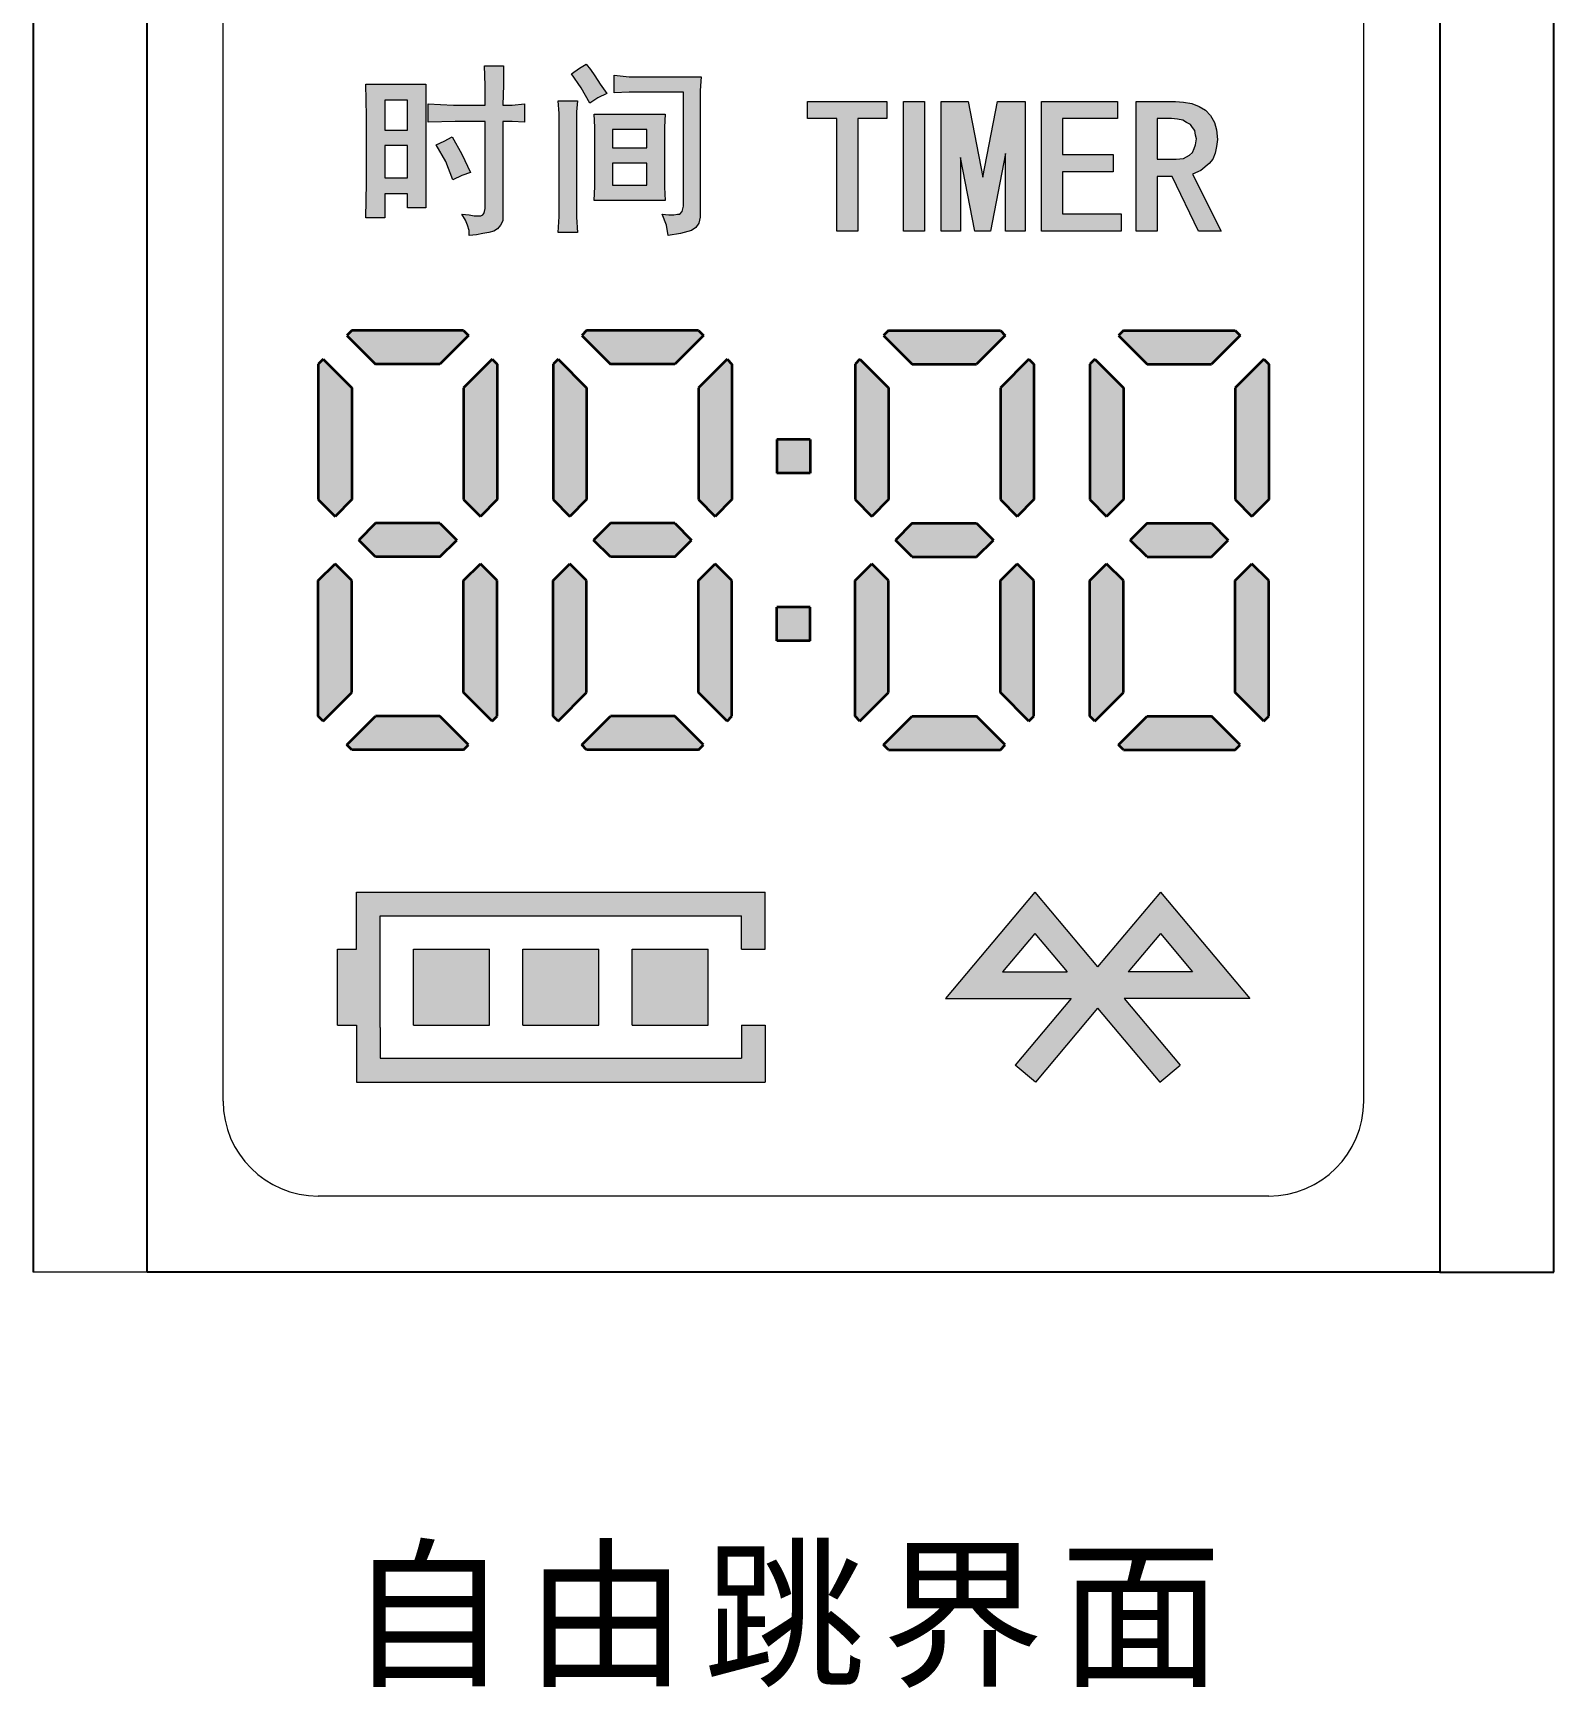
# Model space of a CAD drawing. Header units: millimetres. Extents: x -13 to 383, y -156 to 81.
# Drawn here: x 317.15 to 333.15, y 16.27 to 33.69 of the extents above; entities that cross this region are included whole.
import ezdxf

# ---------------------------------------------------------------- set-up
doc = ezdxf.new("R2010")
doc.units = ezdxf.units.MM
doc.header["$LTSCALE"] = 0.5
doc.linetypes.add('虚线', pattern=[2, 1, -1])
doc.layers.get('0').update_dxf_attribs({"lineweight": 18})
doc.layers.add('尺寸线层', color=3, linetype='Continuous', lineweight=18)
doc.layers.add('粗实线层', color=7, linetype='Continuous', lineweight=35)
doc.styles.add('标准', font='', dxfattribs={"width": 0.667})
doc.styles.get('标准').set_extended_font_data('宋体')

msp = doc.modelspace()

# ---------------------------------------------------------------- hatches: boundary and pattern name
at = {"linetype": 'Continuous', "ltscale": 0.5}
msp.add_hatch(color=8, dxfattribs=at).paths.add_polyline_path([(320.555, 24.049), (320.555, 24.507), (320.555, 24.648), (324.855, 24.648), (324.855, 24.049), (324.605, 24.049), (324.605, 24.398), (320.805, 24.398), (320.805, 23.225), (320.805, 22.9), (324.605, 22.9), (324.605, 23.249), (324.855, 23.249), (324.855, 22.65), (320.555, 22.65), (320.555, 23.249), (320.355, 23.249), (320.355, 24.049)], flags=0)
h = msp.add_hatch(color=8, dxfattribs=at)
h.paths.add_polyline_path([(327.693, 24.214), (327.693, 24.275), (327.693, 24.649), (328.353, 23.862), (329.014, 24.649), (329.014, 24.214), (328.674, 23.809), (329.014, 23.809), (329.014, 23.529), (328.633, 23.529), (329.014, 23.075), (329.014, 22.656), (329.006, 22.649), (328.353, 23.427), (327.701, 22.649), (327.693, 22.656), (327.693, 23.075), (328.074, 23.529), (327.693, 23.529), (327.693, 23.809), (328.033, 23.809)], flags=0)
h.paths.add_polyline_path([(329.353, 23.809), (329.335, 23.831), (329.014, 24.214), (329.014, 24.649), (329.953, 23.529), (329.014, 23.529), (329.014, 23.809)], flags=0)
h.paths.add_polyline_path([(326.753, 23.529), (326.898, 23.701), (327.693, 24.649), (327.693, 24.214), (327.354, 23.809), (327.693, 23.809), (327.693, 23.529)], flags=0)
h.paths.add_polyline_path([(327.486, 22.829), (327.498, 22.842), (327.693, 23.075), (327.693, 22.656)], flags=0)
h.paths.add_polyline_path([(329.014, 22.656), (329.014, 22.828), (329.014, 23.075), (329.22, 22.829)], flags=0)
h = msp.add_hatch(color=8, dxfattribs=at)
h.paths.add_polyline_path([(323.455, 23.249), (323.455, 23.758), (323.455, 24.049), (324.255, 24.049), (324.255, 23.249)], flags=0)
h.paths.add_polyline_path([(322.305, 23.249), (322.305, 23.606), (322.305, 24.049), (323.105, 24.049), (323.105, 23.249)], flags=0)
h.paths.add_polyline_path([(321.155, 23.249), (321.155, 23.584), (321.155, 24.049), (321.955, 24.049), (321.955, 23.249)], flags=0)
at = {"layer": '粗实线层', "linetype": 'Continuous'}
h = msp.add_hatch(color=8, dxfattribs=at)
h.paths.add_polyline_path([(321.909, 32.931), (321.909, 33.086), (321.909, 33.138), (321.902, 33.346), (322.102, 33.346), (322.102, 33.146), (322.094, 32.931), (322.194, 32.931), (322.325, 32.946), (322.325, 32.753), (322.194, 32.761), (322.094, 32.761), (322.094, 31.768), (322.094, 31.714), (322.071, 31.668), (322.04, 31.629), (322.002, 31.606), (321.948, 31.591), (321.886, 31.583), (321.817, 31.568), (321.74, 31.56), (321.74, 31.614), (321.725, 31.668), (321.701, 31.722), (321.663, 31.783), (321.74, 31.776), (321.794, 31.768), (321.84, 31.768), (321.863, 31.768), (321.886, 31.776), (321.894, 31.791), (321.902, 31.814), (321.909, 31.845), (321.909, 32.761), (321.594, 32.761), (321.309, 32.753), (321.309, 32.946), (321.44, 32.938), (321.578, 32.931), (321.74, 32.931)], flags=0)
h.paths.add_polyline_path([(321.494, 32.338), (321.469, 32.382), (321.393, 32.515), (321.478, 32.553), (321.563, 32.599), (321.663, 32.415), (321.755, 32.222), (321.663, 32.191), (321.571, 32.145)], flags=0)
h.paths.add_polyline_path([(321.093, 32.669), (321.093, 32.941), (321.093, 32.984), (320.958, 32.984), (320.958, 33.154), (321.286, 33.154), (321.286, 33.008), (321.286, 32.846), (321.286, 32.676), (321.286, 32.484), (321.286, 32.291), (321.286, 32.13), (321.286, 31.983), (321.286, 31.853), (321.093, 31.853), (321.093, 31.999), (320.958, 31.999), (320.958, 32.168), (321.093, 32.168), (321.093, 32.507), (320.958, 32.507), (320.958, 32.669)], flags=0)
h.paths.add_polyline_path([(320.662, 32.815), (320.658, 32.997), (320.654, 33.154), (320.958, 33.154), (320.958, 32.984), (320.854, 32.984), (320.854, 32.669), (320.958, 32.669), (320.958, 32.507), (320.854, 32.507), (320.854, 32.168), (320.958, 32.168), (320.958, 31.999), (320.854, 31.999), (320.854, 31.745), (320.654, 31.745), (320.662, 32.114), (320.662, 32.469)], flags=0)
h = msp.add_hatch(color=8, dxfattribs=at)
h.paths.add_polyline_path([(323.445, 32.676), (323.445, 32.706), (323.445, 32.838), (323.804, 32.838), (323.796, 32.7), (323.796, 32.576), (323.796, 32.184), (323.796, 32.068), (323.804, 31.93), (323.445, 31.93), (323.445, 32.091), (323.611, 32.091), (323.611, 32.322), (323.445, 32.322), (323.445, 32.484), (323.611, 32.484), (323.611, 32.676)], flags=0)
h.paths.add_polyline_path([(323.064, 32.576), (323.064, 32.7), (323.057, 32.838), (323.445, 32.838), (323.445, 32.676), (323.249, 32.676), (323.249, 32.484), (323.445, 32.484), (323.445, 32.322), (323.249, 32.322), (323.249, 32.091), (323.445, 32.091), (323.445, 31.93), (323.057, 31.93), (323.064, 32.076), (323.064, 32.191)], flags=0)
h.paths.add_polyline_path([(323.01, 32.954), (322.927, 33.1), (322.918, 33.115), (322.818, 33.262), (322.903, 33.323), (322.972, 33.362), (323.018, 33.308), (323.064, 33.239), (323.118, 33.154), (323.188, 33.054), (323.095, 33.008)], flags=0)
h.paths.add_polyline_path([(323.265, 33.061), (323.265, 33.142), (323.265, 33.246), (323.426, 33.231), (323.445, 33.231), (323.445, 33.069), (323.426, 33.069)], flags=0)
h.paths.add_polyline_path([(323.445, 33.069), (323.445, 33.135), (323.445, 33.231), (323.588, 33.231), (324.181, 33.231), (324.173, 33.085), (324.173, 32.931), (324.173, 31.829), (324.173, 31.752), (324.158, 31.691), (324.127, 31.645), (324.081, 31.614), (323.965, 31.583), (323.834, 31.56), (323.819, 31.668), (323.773, 31.783), (323.842, 31.776), (323.896, 31.776), (323.934, 31.783), (323.958, 31.783), (323.981, 31.814), (323.996, 31.868), (323.996, 33.069), (323.596, 33.069)], flags=0)
h.paths.add_polyline_path([(322.687, 31.922), (322.687, 32.686), (322.687, 32.7), (322.687, 32.846), (322.679, 32.977), (322.88, 32.977), (322.872, 32.861), (322.872, 32.746), (322.872, 31.914), (322.872, 31.752), (322.88, 31.591), (322.679, 31.591), (322.687, 31.76)], flags=0)
h = msp.add_hatch(color=8, dxfattribs=at)
h.paths.add_polyline_path([(329.384, 32.514), (329.391, 32.572), (329.392, 32.577), (329.384, 32.617), (329.376, 32.664), (329.352, 32.696), (329.329, 32.728), (329.289, 32.751), (329.25, 32.775), (329.194, 32.783), (329.171, 32.786), (329.171, 32.972), (329.258, 32.965), (329.344, 32.949), (329.423, 32.917), (329.487, 32.878), (329.542, 32.822), (329.582, 32.751), (329.605, 32.672), (329.613, 32.57), (329.605, 32.498), (329.589, 32.427), (329.566, 32.364), (329.526, 32.317), (329.439, 32.246), (329.352, 32.206), (329.653, 31.606), (329.416, 31.606), (329.171, 32.116), (329.171, 32.364), (329.179, 32.364), (329.258, 32.372), (329.321, 32.404), (329.352, 32.435), (329.368, 32.475)], flags=0)
h.paths.add_polyline_path([(328.76, 31.606), (328.76, 32.282), (328.76, 32.972), (329.171, 32.972), (329.171, 32.786), (329.131, 32.791), (328.981, 32.791), (328.981, 32.364), (329.171, 32.364), (329.171, 32.116), (329.139, 32.182), (328.981, 32.182), (328.981, 31.606)], flags=0)
h.paths.add_polyline_path([(327.764, 31.606), (327.764, 32.292), (327.764, 32.972), (328.562, 32.972), (328.562, 32.791), (327.985, 32.791), (327.985, 32.411), (328.515, 32.411), (328.515, 32.23), (327.985, 32.23), (327.985, 31.787), (328.602, 31.787), (328.602, 31.606)], flags=0)
h.paths.add_polyline_path([(327.385, 31.606), (327.385, 32.364), (327.385, 32.423), (327.374, 32.364), (327.227, 31.606), (327.061, 31.606), (326.914, 32.364), (326.911, 32.382), (326.914, 32.364), (326.911, 31.606), (326.706, 31.606), (326.706, 32.364), (326.706, 32.972), (326.99, 32.972), (327.107, 32.364), (327.144, 32.173), (327.181, 32.364), (327.298, 32.972), (327.59, 32.972), (327.59, 31.606)], flags=0)
h.paths.add_polyline_path([(326.311, 31.606), (326.311, 32.396), (326.311, 32.972), (326.532, 32.972), (326.532, 31.606)], flags=0)
h.paths.add_polyline_path([(325.608, 31.606), (325.608, 32.427), (325.608, 32.791), (325.3, 32.791), (325.3, 32.972), (326.137, 32.972), (326.137, 32.791), (325.829, 32.791), (325.829, 31.606)], flags=0)
h = msp.add_hatch(color=8, dxfattribs=at)
h.paths.add_polyline_path([(320.756, 30.207), (320.491, 30.472), (320.455, 30.508), (320.506, 30.56), (321.683, 30.56), (321.735, 30.508), (321.433, 30.207)], flags=0)
h.paths.add_polyline_path([(321.683, 28.78), (321.683, 29.749), (321.683, 29.957), (321.984, 30.259), (322.036, 30.207), (322.036, 28.78), (321.859, 28.604)], flags=0)
h.paths.add_polyline_path([(320.756, 28.178), (320.666, 28.267), (320.579, 28.354), (320.756, 28.531), (321.433, 28.531), (321.61, 28.354), (321.433, 28.178)], flags=0)
h.paths.add_polyline_path([(320.153, 28.78), (320.153, 29.352), (320.153, 30.207), (320.205, 30.259), (320.506, 29.957), (320.506, 28.78), (320.33, 28.604)], flags=0)
h.paths.add_polyline_path([(320.153, 26.501), (320.153, 27.516), (320.153, 27.928), (320.33, 28.105), (320.506, 27.928), (320.506, 26.751), (320.205, 26.449)], flags=0)
h.paths.add_polyline_path([(320.455, 26.2), (320.629, 26.374), (320.756, 26.501), (321.433, 26.501), (321.735, 26.2), (321.683, 26.148), (320.506, 26.148)], flags=0)
h.paths.add_polyline_path([(321.683, 26.751), (321.683, 27.012), (321.683, 27.928), (321.859, 28.105), (322.036, 27.928), (322.036, 26.501), (321.984, 26.449)], flags=0)
h = msp.add_hatch(color=8, dxfattribs=at)
h.paths.add_polyline_path([(323.227, 30.207), (322.961, 30.472), (322.925, 30.508), (322.977, 30.56), (324.153, 30.56), (324.205, 30.508), (323.904, 30.207)], flags=0)
h.paths.add_polyline_path([(324.153, 28.78), (324.153, 29.749), (324.153, 29.957), (324.455, 30.259), (324.506, 30.207), (324.506, 28.78), (324.33, 28.604)], flags=0)
h.paths.add_polyline_path([(323.227, 28.178), (323.137, 28.267), (323.05, 28.354), (323.227, 28.531), (323.904, 28.531), (324.08, 28.354), (323.904, 28.178)], flags=0)
h.paths.add_polyline_path([(322.624, 28.78), (322.624, 29.352), (322.624, 30.207), (322.676, 30.259), (322.977, 29.957), (322.977, 28.78), (322.801, 28.604)], flags=0)
h.paths.add_polyline_path([(322.624, 26.501), (322.624, 27.516), (322.624, 27.928), (322.801, 28.105), (322.977, 27.928), (322.977, 26.751), (322.676, 26.449)], flags=0)
h.paths.add_polyline_path([(322.925, 26.2), (323.099, 26.374), (323.227, 26.501), (323.904, 26.501), (324.205, 26.2), (324.153, 26.148), (322.977, 26.148)], flags=0)
h.paths.add_polyline_path([(324.153, 26.751), (324.153, 27.012), (324.153, 27.928), (324.33, 28.105), (324.506, 27.928), (324.506, 26.501), (324.455, 26.449)], flags=0)
h = msp.add_hatch(color=8, dxfattribs=at)
h.paths.add_polyline_path([(327.08, 30.207), (327.346, 30.472), (327.382, 30.508), (327.33, 30.56), (326.153, 30.56), (326.102, 30.508), (326.403, 30.207)], flags=0)
h.paths.add_polyline_path([(326.153, 28.78), (326.153, 29.749), (326.153, 29.957), (325.852, 30.259), (325.801, 30.207), (325.801, 28.78), (325.977, 28.604)], flags=0)
h.paths.add_polyline_path([(327.08, 28.178), (327.17, 28.267), (327.257, 28.354), (327.08, 28.531), (326.403, 28.531), (326.227, 28.354), (326.403, 28.178)], flags=0)
h.paths.add_polyline_path([(327.683, 28.78), (327.683, 29.352), (327.683, 30.207), (327.631, 30.259), (327.33, 29.957), (327.33, 28.78), (327.506, 28.604)], flags=0)
h.paths.add_polyline_path([(327.683, 26.501), (327.683, 27.516), (327.683, 27.928), (327.506, 28.105), (327.33, 27.928), (327.33, 26.751), (327.631, 26.449)], flags=0)
h.paths.add_polyline_path([(327.382, 26.2), (327.208, 26.374), (327.08, 26.501), (326.403, 26.501), (326.102, 26.2), (326.153, 26.148), (327.33, 26.148)], flags=0)
h.paths.add_polyline_path([(326.153, 26.751), (326.153, 27.012), (326.153, 27.928), (325.977, 28.105), (325.801, 27.928), (325.801, 26.501), (325.852, 26.449)], flags=0)
h = msp.add_hatch(color=8, dxfattribs=at)
h.paths.add_polyline_path([(329.551, 30.207), (329.816, 30.472), (329.852, 30.508), (329.801, 30.56), (328.624, 30.56), (328.572, 30.508), (328.874, 30.207)], flags=0)
h.paths.add_polyline_path([(328.624, 28.78), (328.624, 29.749), (328.624, 29.957), (328.323, 30.259), (328.271, 30.207), (328.271, 28.78), (328.448, 28.604)], flags=0)
h.paths.add_polyline_path([(329.551, 28.178), (329.64, 28.267), (329.727, 28.354), (329.551, 28.531), (328.874, 28.531), (328.697, 28.354), (328.874, 28.178)], flags=0)
h.paths.add_polyline_path([(330.153, 28.78), (330.153, 29.352), (330.153, 30.207), (330.102, 30.259), (329.801, 29.957), (329.801, 28.78), (329.977, 28.604)], flags=0)
h.paths.add_polyline_path([(330.153, 26.501), (330.153, 27.516), (330.153, 27.928), (329.977, 28.105), (329.801, 27.928), (329.801, 26.751), (330.102, 26.449)], flags=0)
h.paths.add_polyline_path([(329.852, 26.2), (329.678, 26.374), (329.551, 26.501), (328.874, 26.501), (328.572, 26.2), (328.624, 26.148), (329.801, 26.148)], flags=0)
h.paths.add_polyline_path([(328.624, 26.751), (328.624, 27.012), (328.624, 27.928), (328.448, 28.105), (328.271, 27.928), (328.271, 26.501), (328.323, 26.449)], flags=0)
for points in [[(324.977, 29.06), (324.977, 29.323), (324.977, 29.413), (325.33, 29.413), (325.33, 29.06)], [(324.977, 27.295), (324.977, 27.573), (324.977, 27.648), (325.33, 27.648), (325.33, 27.295)]]:
    msp.add_hatch(color=8, dxfattribs=at).paths.add_polyline_path(points, flags=0)

# ---------------------------------------------------------------- linework, layer by layer
at = {"color": 4, "linetype": 'Continuous', "lineweight": 25}
for p, q in [((317.153, 48.65), (317.153, 20.65)), ((318.353, 20.65), (318.353, 48.65)), ((331.953, 48.65), (331.953, 20.65)), ((333.153, 20.65), (333.153, 48.65)), ((331.953, 20.65), (318.353, 20.65)), ((331.953, 20.65), (333.153, 20.65))]:
    msp.add_line(p, q, dxfattribs=at)
at = {"ltscale": 0.5}
for p, q in [((317.153, 20.65), (317.153, 48.65)), ((318.353, 20.65), (318.353, 48.65)), ((331.953, 20.65), (331.953, 48.65)), ((333.153, 48.65), (333.153, 20.65)), ((333.153, 20.65), (317.153, 20.65))]:
    msp.add_line(p, q, dxfattribs=at)
at = {"color": 8, "ltscale": 0.5}
for p, q in [((319.153, 22.45), (319.153, 46.85)), ((331.153, 22.45), (331.153, 46.85)), ((330.153, 21.45), (320.153, 21.45))]:
    msp.add_line(p, q, dxfattribs=at)
at = {"color": 8, "linetype": 'Continuous', "ltscale": 0.5}
for p, q in [((320.555, 24.049), (320.555, 24.648)), ((324.855, 24.049), (324.855, 24.648)), ((327.693, 24.649), (326.753, 23.529)), ((327.693, 24.649), (328.353, 23.862)), ((329.014, 24.649), (328.353, 23.862)), ((329.014, 24.649), (329.953, 23.529)), ((320.805, 23.225), (320.805, 24.398)), ((320.805, 24.398), (324.605, 24.398)), ((324.605, 24.049), (324.605, 24.398)), ((327.693, 24.214), (327.354, 23.809)), ((327.693, 24.214), (328.033, 23.809)), ((329.014, 24.214), (328.674, 23.809)), ((329.014, 24.214), (329.353, 23.809)), ((320.355, 24.049), (320.555, 24.049)), ((321.155, 23.249), (321.155, 24.049)), ((321.155, 24.049), (321.955, 24.049)), ((321.955, 23.249), (321.955, 24.049)), ((322.305, 23.249), (322.305, 24.049)), ((322.305, 24.049), (323.105, 24.049)), ((323.105, 23.249), (323.105, 24.049)), ((323.455, 23.249), (323.455, 24.049)), ((323.455, 24.049), (324.255, 24.049)), ((324.255, 23.249), (324.255, 24.049)), ((324.605, 24.049), (324.855, 24.049)), ((327.354, 23.809), (328.033, 23.809)), ((329.353, 23.809), (328.674, 23.809)), ((326.753, 23.529), (328.074, 23.529)), ((328.074, 23.529), (327.486, 22.829)), ((328.633, 23.529), (329.22, 22.829)), ((329.953, 23.529), (328.633, 23.529)), ((328.353, 23.427), (327.701, 22.649)), ((328.353, 23.427), (329.006, 22.649)), ((320.355, 23.249), (320.555, 23.249)), ((320.555, 23.249), (320.555, 22.65)), ((320.805, 23.225), (320.805, 22.9)), ((321.155, 23.249), (321.955, 23.249)), ((322.305, 23.249), (323.105, 23.249)), ((323.455, 23.249), (324.255, 23.249)), ((324.605, 23.249), (324.855, 23.249)), ((324.605, 23.249), (324.605, 22.9)), ((324.855, 23.249), (324.855, 22.65)), ((320.805, 22.9), (324.605, 22.9)), ((327.701, 22.649), (327.486, 22.829)), ((329.006, 22.649), (329.22, 22.829))]:
    msp.add_line(p, q, dxfattribs=at)
at = {"color": 8}
for p, q in [((320.555, 24.648), (324.855, 24.648)), ((320.355, 23.249), (320.355, 24.049)), ((320.555, 22.65), (324.855, 22.65))]:
    msp.add_line(p, q, dxfattribs=at)
at = {"color": 8, "lineweight": 0}
for points in [[(321.309, 32.946), (321.44, 32.938), (321.578, 32.931), (321.74, 32.931), (321.909, 32.931), (321.909, 33.138), (321.902, 33.346), (322.102, 33.346), (322.102, 33.146), (322.094, 32.931), (322.194, 32.931), (322.325, 32.946), (322.325, 32.753), (322.194, 32.761), (322.094, 32.761), (322.094, 31.768), (322.094, 31.714), (322.071, 31.668), (322.04, 31.629), (322.002, 31.606), (321.948, 31.591), (321.886, 31.583), (321.817, 31.568), (321.74, 31.56), (321.74, 31.614), (321.725, 31.668), (321.701, 31.722), (321.663, 31.783), (321.74, 31.776), (321.794, 31.768), (321.84, 31.768), (321.863, 31.768), (321.886, 31.776), (321.894, 31.791), (321.902, 31.814), (321.909, 31.845), (321.909, 32.761), (321.594, 32.761), (321.309, 32.753), (321.309, 32.946)], [(322.818, 33.262), (322.903, 33.323), (322.972, 33.362), (323.018, 33.308), (323.064, 33.239), (323.118, 33.154), (323.188, 33.054), (323.095, 33.008), (323.01, 32.954), (322.918, 33.115), (322.818, 33.262)], [(320.654, 33.154), (321.286, 33.154), (321.286, 33.008), (321.286, 32.846), (321.286, 32.676), (321.286, 32.484), (321.286, 32.291), (321.286, 32.13), (321.286, 31.983), (321.286, 31.853), (321.093, 31.853), (321.093, 31.999), (320.854, 31.999), (320.854, 31.745), (320.654, 31.745), (320.662, 32.114), (320.662, 32.469), (320.662, 32.815), (320.654, 33.154)], [(323.265, 33.246), (323.426, 33.231), (323.588, 33.231), (324.181, 33.231), (324.173, 33.085), (324.173, 32.931), (324.173, 31.829), (324.173, 31.752), (324.158, 31.691), (324.127, 31.645), (324.081, 31.614), (323.965, 31.583), (323.834, 31.56), (323.819, 31.668), (323.773, 31.783), (323.842, 31.776), (323.896, 31.776), (323.934, 31.783), (323.958, 31.783), (323.981, 31.814), (323.996, 31.868), (323.996, 33.069), (323.596, 33.069), (323.426, 33.069), (323.265, 33.061), (323.265, 33.246)], [(320.854, 32.984), (320.854, 32.669), (321.093, 32.669), (321.093, 32.984), (320.854, 32.984)], [(322.872, 31.914), (322.872, 31.752), (322.88, 31.591), (322.679, 31.591), (322.687, 31.76), (322.687, 31.922), (322.687, 32.7), (322.687, 32.846), (322.679, 32.977), (322.88, 32.977), (322.872, 32.861), (322.872, 32.746), (322.872, 31.914)], [(326.137, 32.791), (325.829, 32.791), (325.829, 31.606), (325.608, 31.606), (325.608, 32.791), (325.3, 32.791), (325.3, 32.972), (326.137, 32.972), (326.137, 32.791)], [(329.653, 31.606), (329.416, 31.606), (329.139, 32.182), (328.981, 32.182), (328.981, 31.606), (328.76, 31.606), (328.76, 32.972), (329.171, 32.972), (329.258, 32.965), (329.344, 32.949), (329.423, 32.917), (329.487, 32.878), (329.542, 32.822), (329.582, 32.751), (329.605, 32.672), (329.613, 32.57), (329.605, 32.498), (329.589, 32.427), (329.566, 32.364), (329.526, 32.317), (329.439, 32.246), (329.352, 32.206), (329.653, 31.606)], [(323.057, 32.838), (323.804, 32.838), (323.796, 32.7), (323.796, 32.576), (323.796, 32.184), (323.796, 32.068), (323.804, 31.93), (323.057, 31.93), (323.064, 32.076), (323.064, 32.191), (323.064, 32.576), (323.064, 32.7), (323.057, 32.838)], [(329.392, 32.577), (329.384, 32.617), (329.376, 32.664), (329.352, 32.696), (329.329, 32.728), (329.289, 32.751), (329.25, 32.775), (329.194, 32.783), (329.131, 32.791), (328.981, 32.791), (328.981, 32.364), (329.179, 32.364), (329.258, 32.372), (329.321, 32.404), (329.352, 32.435), (329.368, 32.475), (329.384, 32.514), (329.392, 32.577)], [(321.393, 32.515), (321.478, 32.553), (321.563, 32.599), (321.663, 32.415), (321.755, 32.222), (321.663, 32.191), (321.571, 32.145), (321.494, 32.338), (321.393, 32.515)], [(323.249, 32.676), (323.249, 32.484), (323.611, 32.484), (323.611, 32.676), (323.249, 32.676)], [(320.854, 32.507), (320.854, 32.168), (321.093, 32.168), (321.093, 32.507), (320.854, 32.507)], [(323.249, 32.322), (323.249, 32.091), (323.611, 32.091), (323.611, 32.322), (323.249, 32.322)]]:
    msp.add_lwpolyline(points, dxfattribs=at)
for points in [[(326.311, 32.972), (326.532, 32.972), (326.532, 31.606), (326.311, 31.606)], [(327.385, 32.423), (327.227, 31.606), (327.061, 31.606), (326.911, 32.382), (326.911, 31.606), (326.706, 31.606), (326.706, 32.972), (326.99, 32.972), (327.144, 32.173), (327.298, 32.972), (327.59, 32.972), (327.59, 31.606), (327.385, 31.606)], [(327.764, 32.972), (328.562, 32.972), (328.562, 32.791), (327.985, 32.791), (327.985, 32.411), (328.515, 32.411), (328.515, 32.23), (327.985, 32.23), (327.985, 31.787), (328.602, 31.787), (328.602, 31.606), (327.764, 31.606)]]:
    msp.add_lwpolyline(points, close=True, dxfattribs=at)
at = {"color": 8, "linetype": 'Continuous', "ltscale": 0.5}
for centre, start, end in [((320.153, 22.45), 180, 270), ((330.153, 22.45), 270, 0)]:
    msp.add_arc(centre, 1, start, end, dxfattribs=at)
at = {"layer": '粗实线层', "color": 8, "linetype": 'Continuous'}
for p, q in [((320.506, 30.56), (320.455, 30.508)), ((320.455, 30.508), (320.756, 30.207)), ((321.683, 30.56), (320.506, 30.56)), ((321.735, 30.508), (321.433, 30.207)), ((321.683, 30.56), (321.735, 30.508)), ((322.977, 30.56), (322.925, 30.508)), ((322.925, 30.508), (323.227, 30.207)), ((324.153, 30.56), (322.977, 30.56)), ((324.205, 30.508), (323.904, 30.207)), ((324.153, 30.56), (324.205, 30.508)), ((326.153, 30.56), (326.102, 30.508)), ((326.102, 30.508), (326.403, 30.207)), ((326.153, 30.56), (327.33, 30.56)), ((327.382, 30.508), (327.08, 30.207)), ((327.33, 30.56), (327.382, 30.508)), ((328.624, 30.56), (328.572, 30.508)), ((328.572, 30.508), (328.874, 30.207)), ((328.624, 30.56), (329.801, 30.56)), ((329.852, 30.508), (329.551, 30.207)), ((329.801, 30.56), (329.852, 30.508)), ((320.205, 30.259), (320.153, 30.207)), ((320.153, 30.207), (320.153, 28.78)), ((320.205, 30.259), (320.506, 29.957)), ((321.433, 30.207), (320.756, 30.207)), ((321.984, 30.259), (321.683, 29.957)), ((321.984, 30.259), (322.036, 30.207)), ((322.036, 30.207), (322.036, 28.78)), ((322.676, 30.259), (322.624, 30.207)), ((322.624, 30.207), (322.624, 28.78)), ((322.676, 30.259), (322.977, 29.957)), ((323.904, 30.207), (323.227, 30.207)), ((324.455, 30.259), (324.153, 29.957)), ((324.455, 30.259), (324.506, 30.207)), ((324.506, 30.207), (324.506, 28.78)), ((325.852, 30.259), (325.801, 30.207)), ((325.801, 30.207), (325.801, 28.78)), ((325.852, 30.259), (326.153, 29.957)), ((326.403, 30.207), (327.08, 30.207)), ((327.631, 30.259), (327.33, 29.957)), ((327.631, 30.259), (327.683, 30.207)), ((327.683, 30.207), (327.683, 28.78)), ((328.323, 30.259), (328.271, 30.207)), ((328.271, 30.207), (328.271, 28.78)), ((328.323, 30.259), (328.624, 29.957)), ((328.874, 30.207), (329.551, 30.207)), ((330.102, 30.259), (329.801, 29.957)), ((330.102, 30.259), (330.153, 30.207)), ((330.153, 30.207), (330.153, 28.78)), ((320.506, 29.957), (320.506, 28.78)), ((321.683, 29.957), (321.683, 28.78)), ((322.977, 29.957), (322.977, 28.78)), ((324.153, 29.957), (324.153, 28.78)), ((326.153, 29.957), (326.153, 28.78)), ((327.33, 29.957), (327.33, 28.78)), ((328.624, 29.957), (328.624, 28.78)), ((329.801, 29.957), (329.801, 28.78)), ((324.977, 29.413), (324.977, 29.06)), ((325.33, 29.413), (324.977, 29.413)), ((325.33, 29.413), (325.33, 29.06)), ((325.33, 29.06), (324.977, 29.06)), ((320.153, 28.78), (320.33, 28.604)), ((320.506, 28.78), (320.33, 28.604)), ((321.683, 28.78), (321.859, 28.604)), ((322.036, 28.78), (321.859, 28.604)), ((322.624, 28.78), (322.801, 28.604)), ((322.977, 28.78), (322.801, 28.604)), ((324.153, 28.78), (324.33, 28.604)), ((324.506, 28.78), (324.33, 28.604)), ((325.801, 28.78), (325.977, 28.604)), ((326.153, 28.78), (325.977, 28.604)), ((327.33, 28.78), (327.506, 28.604)), ((327.683, 28.78), (327.506, 28.604)), ((328.271, 28.78), (328.448, 28.604)), ((328.624, 28.78), (328.448, 28.604)), ((329.801, 28.78), (329.977, 28.604)), ((330.153, 28.78), (329.977, 28.604)), ((320.756, 28.531), (320.579, 28.354)), ((321.433, 28.531), (320.756, 28.531)), ((321.433, 28.531), (321.61, 28.354)), ((323.227, 28.531), (323.05, 28.354)), ((323.904, 28.531), (323.227, 28.531)), ((323.904, 28.531), (324.08, 28.354)), ((326.403, 28.531), (326.227, 28.354)), ((326.403, 28.531), (327.08, 28.531)), ((327.08, 28.531), (327.257, 28.354)), ((328.874, 28.531), (328.697, 28.354)), ((328.874, 28.531), (329.551, 28.531)), ((329.551, 28.531), (329.727, 28.354)), ((320.756, 28.178), (320.579, 28.354)), ((321.433, 28.178), (321.61, 28.354)), ((323.227, 28.178), (323.05, 28.354)), ((323.904, 28.178), (324.08, 28.354)), ((326.403, 28.178), (326.227, 28.354)), ((327.08, 28.178), (327.257, 28.354)), ((328.874, 28.178), (328.697, 28.354)), ((329.551, 28.178), (329.727, 28.354)), ((320.153, 27.928), (320.33, 28.105)), ((320.506, 27.928), (320.33, 28.105)), ((321.433, 28.178), (320.756, 28.178)), ((321.683, 27.928), (321.859, 28.105)), ((322.036, 27.928), (321.859, 28.105)), ((322.624, 27.928), (322.801, 28.105)), ((322.977, 27.928), (322.801, 28.105)), ((323.904, 28.178), (323.227, 28.178)), ((324.153, 27.928), (324.33, 28.105)), ((324.506, 27.928), (324.33, 28.105)), ((325.801, 27.928), (325.977, 28.105)), ((326.153, 27.928), (325.977, 28.105)), ((326.403, 28.178), (327.08, 28.178)), ((327.33, 27.928), (327.506, 28.105)), ((327.683, 27.928), (327.506, 28.105)), ((328.271, 27.928), (328.448, 28.105)), ((328.624, 27.928), (328.448, 28.105)), ((328.874, 28.178), (329.551, 28.178)), ((329.801, 27.928), (329.977, 28.105)), ((330.153, 27.928), (329.977, 28.105)), ((320.153, 26.501), (320.153, 27.928)), ((320.506, 26.751), (320.506, 27.928)), ((321.683, 26.751), (321.683, 27.928)), ((322.036, 26.501), (322.036, 27.928)), ((322.624, 26.501), (322.624, 27.928)), ((322.977, 26.751), (322.977, 27.928)), ((324.153, 26.751), (324.153, 27.928)), ((324.506, 26.501), (324.506, 27.928)), ((325.801, 26.501), (325.801, 27.928)), ((326.153, 26.751), (326.153, 27.928)), ((327.33, 26.751), (327.33, 27.928)), ((327.683, 26.501), (327.683, 27.928)), ((328.271, 26.501), (328.271, 27.928)), ((328.624, 26.751), (328.624, 27.928)), ((329.801, 26.751), (329.801, 27.928)), ((330.153, 26.501), (330.153, 27.928)), ((325.33, 27.648), (324.977, 27.648)), ((324.977, 27.295), (324.977, 27.648)), ((325.33, 27.295), (325.33, 27.648)), ((325.33, 27.295), (324.977, 27.295)), ((320.205, 26.449), (320.506, 26.751)), ((321.984, 26.449), (321.683, 26.751)), ((322.676, 26.449), (322.977, 26.751)), ((324.455, 26.449), (324.153, 26.751)), ((325.852, 26.449), (326.153, 26.751)), ((327.631, 26.449), (327.33, 26.751)), ((328.323, 26.449), (328.624, 26.751)), ((330.102, 26.449), (329.801, 26.751)), ((320.205, 26.449), (320.153, 26.501)), ((320.455, 26.2), (320.756, 26.501)), ((321.433, 26.501), (320.756, 26.501)), ((321.735, 26.2), (321.433, 26.501)), ((321.984, 26.449), (322.036, 26.501)), ((322.676, 26.449), (322.624, 26.501)), ((322.925, 26.2), (323.227, 26.501)), ((323.904, 26.501), (323.227, 26.501)), ((324.205, 26.2), (323.904, 26.501)), ((324.455, 26.449), (324.506, 26.501)), ((325.852, 26.449), (325.801, 26.501)), ((326.102, 26.2), (326.403, 26.501)), ((326.403, 26.501), (327.08, 26.501)), ((327.382, 26.2), (327.08, 26.501)), ((327.631, 26.449), (327.683, 26.501)), ((328.323, 26.449), (328.271, 26.501)), ((328.572, 26.2), (328.874, 26.501)), ((328.874, 26.501), (329.551, 26.501)), ((329.852, 26.2), (329.551, 26.501)), ((330.102, 26.449), (330.153, 26.501)), ((320.506, 26.148), (320.455, 26.2)), ((321.683, 26.148), (320.506, 26.148)), ((321.683, 26.148), (321.735, 26.2)), ((322.977, 26.148), (322.925, 26.2)), ((324.153, 26.148), (322.977, 26.148)), ((324.153, 26.148), (324.205, 26.2)), ((326.153, 26.148), (326.102, 26.2)), ((326.153, 26.148), (327.33, 26.148)), ((327.33, 26.148), (327.382, 26.2)), ((328.624, 26.148), (328.572, 26.2)), ((328.624, 26.148), (329.801, 26.148)), ((329.801, 26.148), (329.852, 26.2))]:
    msp.add_line(p, q, dxfattribs=at)

# ---------------------------------------------------------------- texts
at = {"layer": '尺寸线层', "color": 0, "linetype": '虚线', "ltscale": 0.5, "insert": (320.455, 17.67), "char_height": 1.25, "width": 50.5804, "attachment_point": 1, "line_spacing_factor": 1.15057, "style": '标准'}
msp.add_mtext('\\T1.1;{\\fdengxian|b0|i0|c134|p2;\\W1;自由跳界面}', dxfattribs=at)

doc.saveas('drawing.dxf')
